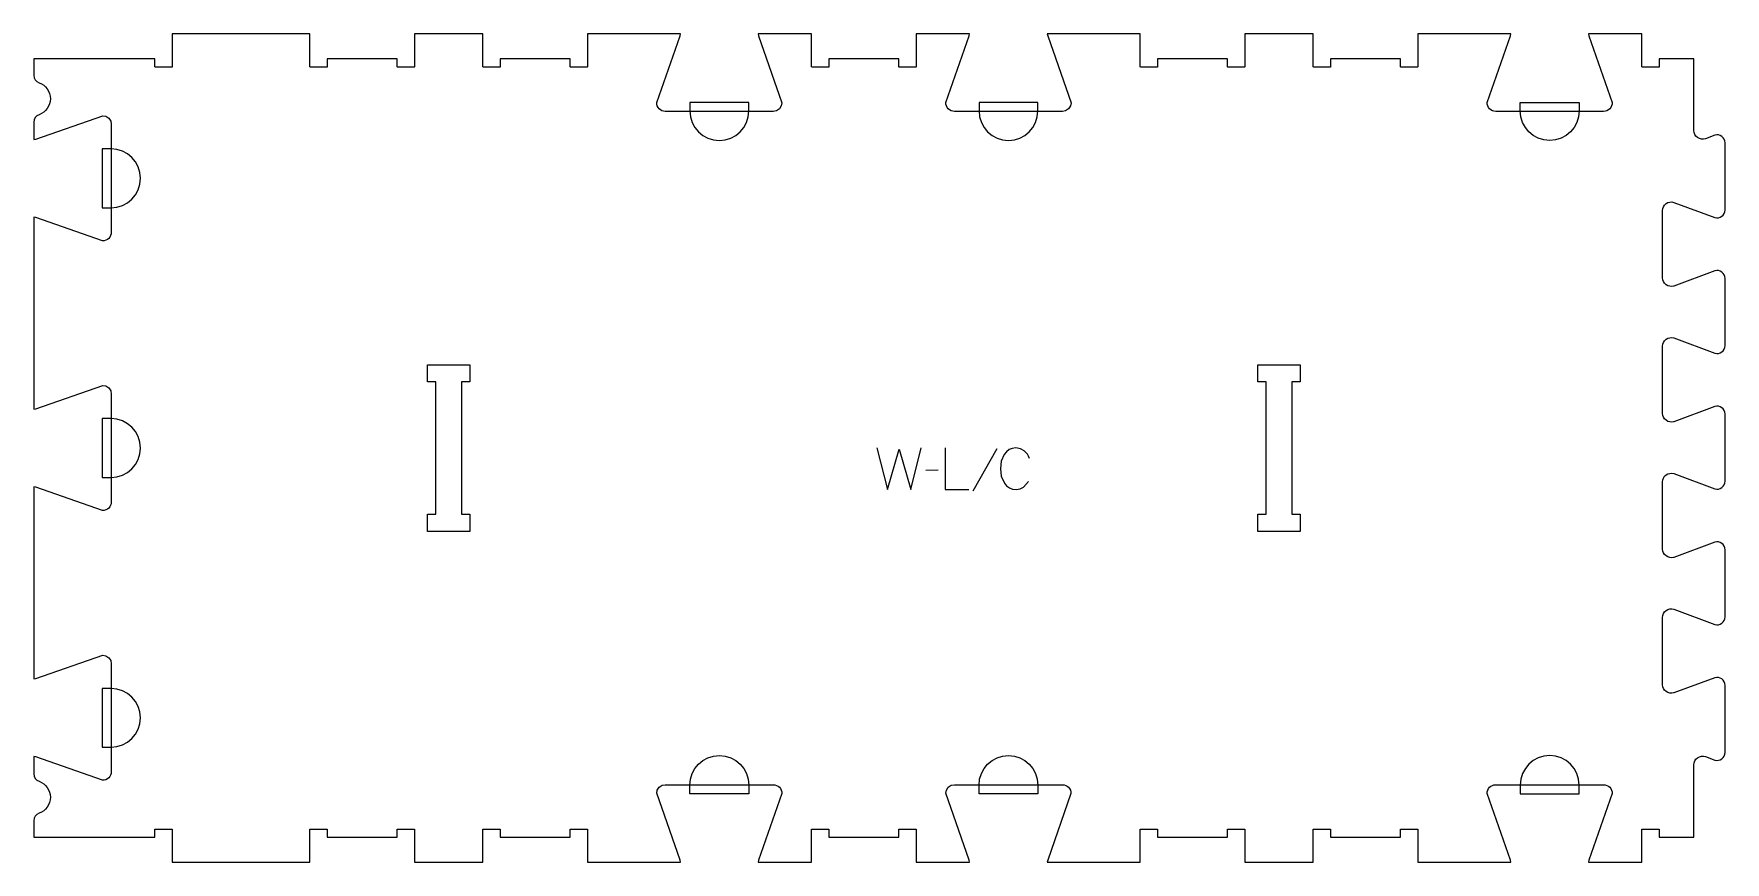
# Model space of a CAD drawing. Header units: millimetres. Extents: x -608 to 614, y -299 to 299.
import ezdxf

# ---------------------------------------------------------------- set-up
doc = ezdxf.new("R2010")
doc.units = ezdxf.units.MM
for name, color, linetype, true_color in [('1_ANYTOOL_1MMDEEP_LABELS_S', 2, 'Continuous', 0xffff00), ('3_ANYTOOL_CUTTHROUGH_INSID', 4, 'Continuous', 0x00ffff), ('4_ANYTOOL_CUTTHROUGH_OUTSI', 5, 'Continuous', 0x0000ff), ('5_ANYTOOL_HALF_MILL_9MM_IN', 3, 'Continuous', 0x00ff00)]:
    doc.layers.add(name, color=color, linetype=linetype, true_color=true_color)

msp = doc.modelspace()

# ---------------------------------------------------------------- linework, layer by layer
at = {"layer": '1_ANYTOOL_1MMDEEP_LABELS_S'}
for p, q in [((88, -0.5), (70.8, -31.2)), ((45.6, -16.1), (36.8, -16.2))]:
    msp.add_line(p, q, dxfattribs=at)
for points in [[(1.3, 0), (9, -30), (17.4, -0.9), (25.9, -30), (33.4, 0)], [(50.8, 0), (50.8, -30), (67.9, -30)]]:
    msp.add_lwpolyline(points, dxfattribs=at)
msp.add_lwpolyline([(111.6, -7.5, 0.131103), (107.9, -2.1), (105.1, -0.5), (101.8, 0), (99.2, -0.3), (96.9, -1.2), (95, -2.7), (93.4, -4.7), (91.3, -9.6), (90.6, -15), (91.3, -20.4), (93.5, -25.3), (95.1, -27.4), (97.1, -28.8), (99.4, -29.7), (102.1, -30), (105, -29.6), (107.3, -28.4), (110.9, -24.2)], format="xyb", dxfattribs=at)
at = {"layer": '3_ANYTOOL_CUTTHROUGH_INSID'}
for points in [[(-292.8, -60.3), (-323.3, -60.3), (-323.3, -47.8), (-317.3, -47.8), (-317.3, 47.7), (-323.3, 47.7), (-323.3, 60.2), (-292.8, 60.2), (-292.8, 47.7), (-298.8, 47.7), (-298.8, -47.8), (-292.8, -47.8)], [(307.2, -60.3), (276.7, -60.3), (276.7, -47.8), (282.7, -47.8), (282.7, 47.7), (276.7, 47.7), (276.7, 60.2), (307.2, 60.2), (307.2, 47.7), (301.2, 47.7), (301.2, -47.8), (307.2, -47.8)]]:
    msp.add_lwpolyline(points, close=True, dxfattribs=at)
at = {"layer": '4_ANYTOOL_CUTTHROUGH_OUTSI'}
msp.add_lwpolyline([(591.7, -228.9, -0.522099), (600.1, -223), (606.9, -225.5, 0.501976), (614.3, -220), (614.3, -171.5, 0.501976), (606.9, -166), (577.2, -177, -0.015604), (577.1, -177, -0.502397), (569.1, -171), (569.1, -122.5, -0.503222), (577.2, -116.5), (606.9, -127.5, 0.501976), (614.3, -122), (614.3, -73.5, 0.501976), (606.9, -68), (577.2, -79, -0.015604), (577.1, -79, -0.502397), (569.1, -73), (569.1, -24.5, -0.503222), (577.2, -18.5), (606.9, -29.5, 0.501976), (614.3, -24), (614.3, 24.5, 0.501976), (606.9, 30), (577.2, 19, -0.015604), (577.1, 19, -0.502397), (569.1, 25), (569.1, 73.5, -0.503222), (577.2, 79.5), (606.9, 68.5, 0.501976), (614.3, 74), (614.3, 122.5, 0.501976), (606.9, 128), (577.2, 117, -0.015604), (577.1, 117, -0.502397), (569.1, 123), (569.1, 171.5, -0.503222), (577.2, 177.5), (606.9, 166.5, 0.501976), (614.3, 172), (614.3, 220.5, 0.501977), (606.9, 226), (600.1, 223.5, -0.522086), (591.7, 229.4), (591.7, 281.2), (566.7, 281.2), (566.7, 275.5, -0.414214), (566.5, 275.2), (554.5, 275.2, -0.414214), (554.2, 275.5), (554.2, 299.2), (515.6, 299.2), (515.8, 297.9), (532.7, 249.6, -0.419618), (526.5, 243.2), (448.5, 243.2, -0.419618), (442.3, 249.6), (459.2, 297.9), (459.4, 299.2), (392.2, 299.2), (392.2, 275.5, -0.414214), (392, 275.2), (380, 275.2, -0.414214), (379.7, 275.5), (379.7, 281.2), (329.2, 281.2), (329.2, 275.5, -0.414214), (329, 275.2), (317, 275.2, -0.414214), (316.7, 275.5), (316.7, 299.2), (267.2, 299.2), (267.2, 275.5, -0.414214), (267, 275.2), (255, 275.2, -0.414214), (254.7, 275.5), (254.7, 281.2), (204.2, 281.2), (204.2, 275.5, -0.414214), (204, 275.2), (192, 275.2, -0.414214), (191.7, 275.5), (191.7, 299.2), (124.5, 299.2), (124.8, 297.9), (141.7, 249.5), (141.2, 247.2), (139.8, 245.1), (137.7, 243.7), (135.4, 243.2), (57.4, 243.2, -0.419618), (51.2, 249.6), (68.1, 297.9), (68.3, 299.2), (29.7, 299.2), (29.7, 275.5, -0.414214), (29.5, 275.2), (17.5, 275.2, -0.414214), (17.2, 275.5), (17.2, 281.2), (-33.3, 281.2), (-33.3, 275.5, -0.414214), (-33.5, 275.2), (-45.5, 275.2, -0.414214), (-45.8, 275.5), (-45.8, 299.2), (-84.4, 299.2), (-84.2, 297.9), (-67.2, 249.5), (-67.7, 247.2), (-69.1, 245.1), (-71.2, 243.7), (-73.5, 243.2), (-151.5, 243.2, -0.419618), (-157.7, 249.6), (-140.8, 297.9), (-140.6, 299.2), (-207.8, 299.2), (-207.8, 275.5, -0.414214), (-208, 275.2), (-220, 275.2, -0.414214), (-220.3, 275.5), (-220.3, 281.2), (-270.8, 281.2), (-270.8, 275.5, -0.414214), (-271, 275.2), (-283, 275.2, -0.414214), (-283.3, 275.5), (-283.3, 299.2), (-332.8, 299.2), (-332.8, 275.5, -0.414214), (-333, 275.2), (-345, 275.2, -0.414214), (-345.3, 275.5), (-345.3, 281.2), (-395.8, 281.2), (-395.8, 275.5, -0.414214), (-396, 275.2), (-408, 275.2, -0.414214), (-408.3, 275.5), (-408.3, 299.2), (-507.8, 299.2), (-507.8, 275.5, -0.414214), (-508, 275.2), (-520, 275.2, -0.414214), (-520.3, 275.5), (-520.3, 281.2), (-607.8, 281.2), (-607.8, 269.3, 0.317837), (-604, 263.9, -0.707107), (-604, 240.8, 0.317837), (-607.8, 235.4), (-607.8, 223), (-606.4, 223.2), (-558, 240.1), (-555.7, 239.7), (-553.6, 238.3), (-552.2, 236.2), (-551.8, 233.9), (-551.8, 155.9, -0.419618), (-558.1, 149.7), (-606.4, 166.6), (-607.8, 166.8), (-607.8, 28.1), (-606.4, 28.3), (-558, 45.2), (-555.7, 44.8), (-553.6, 43.4), (-552.2, 41.3), (-551.8, 39), (-551.8, -39, -0.419618), (-558.1, -45.2), (-606.4, -28.3), (-607.8, -28.1), (-607.8, -166.8), (-606.4, -166.6), (-558, -149.7), (-555.7, -150.1), (-553.6, -151.5), (-552.2, -153.6), (-551.8, -155.9), (-551.8, -233.9, -0.419618), (-558.1, -240.1), (-606.4, -223.2), (-607.8, -223), (-607.8, -235.4, 0.317837), (-604, -240.8, -0.707107), (-604, -263.9, 0.317837), (-607.8, -269.3), (-607.8, -281.3), (-520.3, -281.3), (-520.3, -275.5, -0.414214), (-520, -275.3), (-508, -275.3, -0.414214), (-507.8, -275.5), (-507.8, -299.3), (-408.3, -299.3), (-408.3, -275.5, -0.414214), (-408, -275.3), (-396, -275.3, -0.414214), (-395.8, -275.5), (-395.8, -281.3), (-345.3, -281.3), (-345.3, -275.5, -0.414214), (-345, -275.3), (-333, -275.3, -0.414214), (-332.8, -275.5), (-332.8, -299.3), (-283.3, -299.3), (-283.3, -275.5, -0.414214), (-283, -275.3), (-271, -275.3, -0.414214), (-270.8, -275.5), (-270.8, -281.3), (-220.3, -281.3), (-220.3, -275.5, -0.414214), (-220, -275.3), (-208, -275.3, -0.414214), (-207.8, -275.5), (-207.8, -299.3), (-140.6, -299.3), (-140.8, -297.9), (-157.7, -249.5), (-157.3, -247.2), (-155.9, -245.1), (-153.8, -243.7), (-151.5, -243.3), (-73.5, -243.3, -0.419618), (-67.3, -249.6), (-84.2, -297.9), (-84.4, -299.3), (-45.8, -299.3), (-45.8, -275.5, -0.414214), (-45.5, -275.3), (-33.5, -275.3, -0.414214), (-33.3, -275.5), (-33.3, -281.3), (17.2, -281.3), (17.2, -275.5, -0.414214), (17.5, -275.3), (29.5, -275.3, -0.414214), (29.7, -275.5), (29.7, -299.3), (68.3, -299.3), (68.1, -297.9), (51.2, -249.5), (51.6, -247.2), (53, -245.1), (55.1, -243.7), (57.4, -243.3), (135.4, -243.3, -0.419618), (141.6, -249.6), (124.8, -297.9), (124.5, -299.3), (191.7, -299.3), (191.7, -275.5, -0.414214), (192, -275.3), (204, -275.3, -0.414214), (204.2, -275.5), (204.2, -281.3), (254.7, -281.3), (254.7, -275.5, -0.414214), (255, -275.3), (267, -275.3, -0.414214), (267.2, -275.5), (267.2, -299.3), (316.7, -299.3), (316.7, -275.5, -0.414214), (317, -275.3), (329, -275.3, -0.414214), (329.2, -275.5), (329.2, -281.3), (379.7, -281.3), (379.7, -275.5, -0.414214), (380, -275.3), (392, -275.3, -0.414214), (392.2, -275.5), (392.2, -299.3), (459.4, -299.3), (459.2, -297.9), (442.3, -249.6, -0.419618), (448.5, -243.3), (526.5, -243.3, -0.419618), (532.7, -249.6), (515.8, -297.9), (515.6, -299.3), (554.2, -299.3), (554.2, -275.5, -0.414214), (554.5, -275.3), (566.5, -275.3, -0.414214), (566.7, -275.5), (566.7, -281.3), (591.7, -281.3)], format="xyb", close=True, dxfattribs=at)
at = {"layer": '5_ANYTOOL_HALF_MILL_9MM_IN'}
for points in [[(-133.7, 243.5, 1), (-91.2, 243.5), (-91.2, 249.7), (-133.7, 249.7)], [(75.2, 243.5, 1), (117.7, 243.5), (117.7, 249.7), (75.2, 249.7)], [(508.8, 243.5, -1), (466.3, 243.5), (466.3, 249.7), (508.8, 249.7)], [(-552, 173.6, 1), (-552, 216.1), (-558.3, 216.1), (-558.3, 173.6)], [(-552, -21.3, 1), (-552, 21.2), (-558.3, 21.2), (-558.3, -21.3)], [(-552, -216.2, 1), (-552, -173.7), (-558.3, -173.7), (-558.3, -216.2)], [(-133.7, -243.5, -1), (-91.2, -243.5), (-91.2, -249.8), (-133.7, -249.8)], [(75.2, -243.5, -1), (117.7, -243.5), (117.7, -249.8), (75.2, -249.8)], [(508.8, -243.5, 1), (466.3, -243.5), (466.3, -249.8), (508.8, -249.8)]]:
    msp.add_lwpolyline(points, format="xyb", close=True, dxfattribs=at)

doc.saveas('drawing.dxf')
